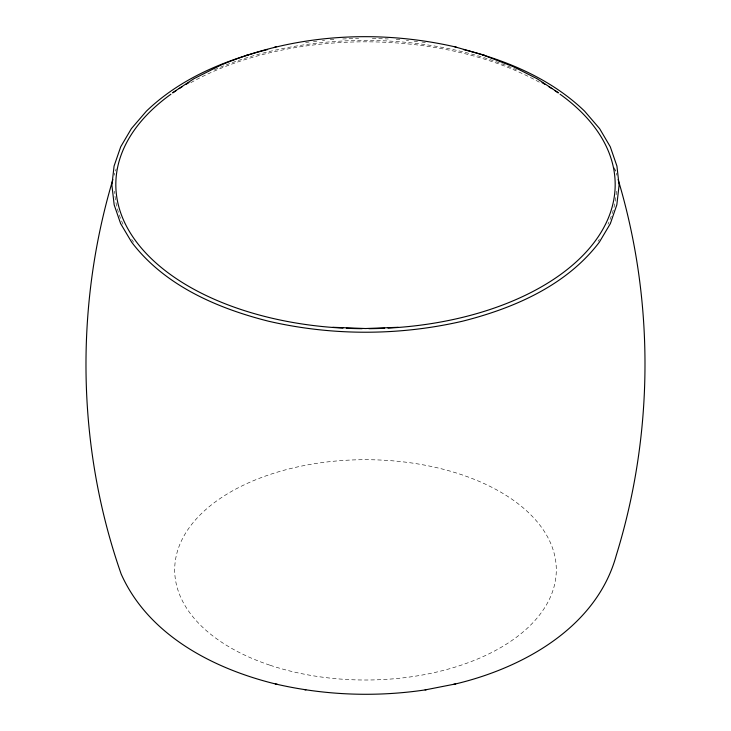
<?xml version="1.0" encoding="UTF-8"?>
<svg xmlns="http://www.w3.org/2000/svg" width="731" height="731" viewBox="0 0 731 731"><rect width="100%" height="100%" fill="white"/><g stroke="black" fill="none" stroke-linecap="round" stroke-linejoin="round"><path stroke-width="0.55" stroke-dasharray="3.65 2.74" d="M114.1 175.285L114.721 173.137M115.434 171.054L116.156 168.98M305.622 42.453L308.975 42.069M313.453 41.548L316.815 41.164M322.408 40.525L324.646 40.269M330.238 39.62L334.761 39.282M342.729 38.981L358.665 38.377M372.335 38.377L388.271 38.981M396.239 39.282L400.762 39.62M406.354 40.269L408.592 40.525M414.185 41.164L417.547 41.548M422.025 42.069L425.378 42.453M614.844 168.98L615.566 171.054M616.279 173.137L616.9 175.285M616.416 191.211A251.035 144.93 0 0 1 607.982 224.262M599.356 239.439A251.035 144.93 0 0 1 598.077 241.294M133.572 242.217A251.035 144.93 0 0 1 131.644 239.439M123.018 224.262A251.035 144.93 0 0 1 114.584 191.211M190.8 82.676A251.035 144.93 0 0 1 540.2 82.676M614.387 167.828A251.035 144.93 0 0 1 615.073 171.155M214.503 69.756A249.673 144.144 0 0 1 516.497 69.756M270.105 665.256A190.8 110.153 0 0 0 556.3 569.86A190.8 110.153 0 0 0 270.105 474.456A190.8 110.153 0 0 0 270.105 665.256"/><path stroke-width="1.1" d="M112.866 179.57C74.653 307.568 76.956 447.865 121.172 574.045C148.366 635.093 213.342 668.701 275.304 683.914L277.36 684.326M172.936 92.517L193.87 78.738L220.534 65.269C293.963 34.119 377.26 29.158 454.728 46.793L456.628 47.323M267.637 49.534C223.384 60.646 179.68 79.112 146.419 111.139L131.379 128.638L120.725 146.767L114.073 166.065L111.907 185.181L114.173 204.844L120.642 223.622L131.644 242.162C164.612 285.574 217.144 308.244 268.633 321.247L268.862 321.293C332.212 335.876 398.788 335.876 462.138 321.293L462.367 321.247C513.856 308.244 566.388 285.574 599.356 242.162L610.358 223.622L616.827 204.844L619.093 185.181L616.927 166.065L610.275 146.767L599.621 128.638L584.581 111.139C551.32 79.112 507.616 60.646 463.363 49.534M453.64 684.326L455.696 683.914C523.387 667.75 596.706 627.134 616.279 555.313C653.825 433.922 654.647 301.309 618.134 179.57M246.429 55.282L248.915 54.587M274.372 47.323L276.272 46.793M275.304 683.914C324.308 695.355 375.35 697.292 425.113 689.918L426.502 689.635M425.113 689.918L455.696 683.914M398.148 327.296L365.5 328.53L332.852 327.296M304.498 689.635L305.887 689.918M482.085 54.587L513.263 66.649L537.13 78.738L558.064 92.517M454.728 46.793L484.571 55.282M560.074 94.226A249.673 144.144 0 0 1 595.308 240.901A249.673 144.144 0 0 1 388.015 328.118M384.643 328.274A249.673 144.144 0 0 1 368.872 328.685M362.128 328.685A249.673 144.144 0 0 1 346.357 328.274M342.985 328.118A249.673 144.144 0 0 1 135.692 240.901A249.673 144.144 0 0 1 170.926 94.226M172.717 92.956A249.673 144.144 0 0 1 176.381 90.443M179.196 88.588A249.673 144.144 0 0 1 182.065 86.761M185.966 84.376A249.673 144.144 0 0 1 188.954 82.621M542.046 82.621A249.673 144.144 0 0 1 545.034 84.376M548.935 86.761A249.673 144.144 0 0 1 551.804 88.588M554.619 90.443A249.673 144.144 0 0 1 558.283 92.956"/></g></svg>
